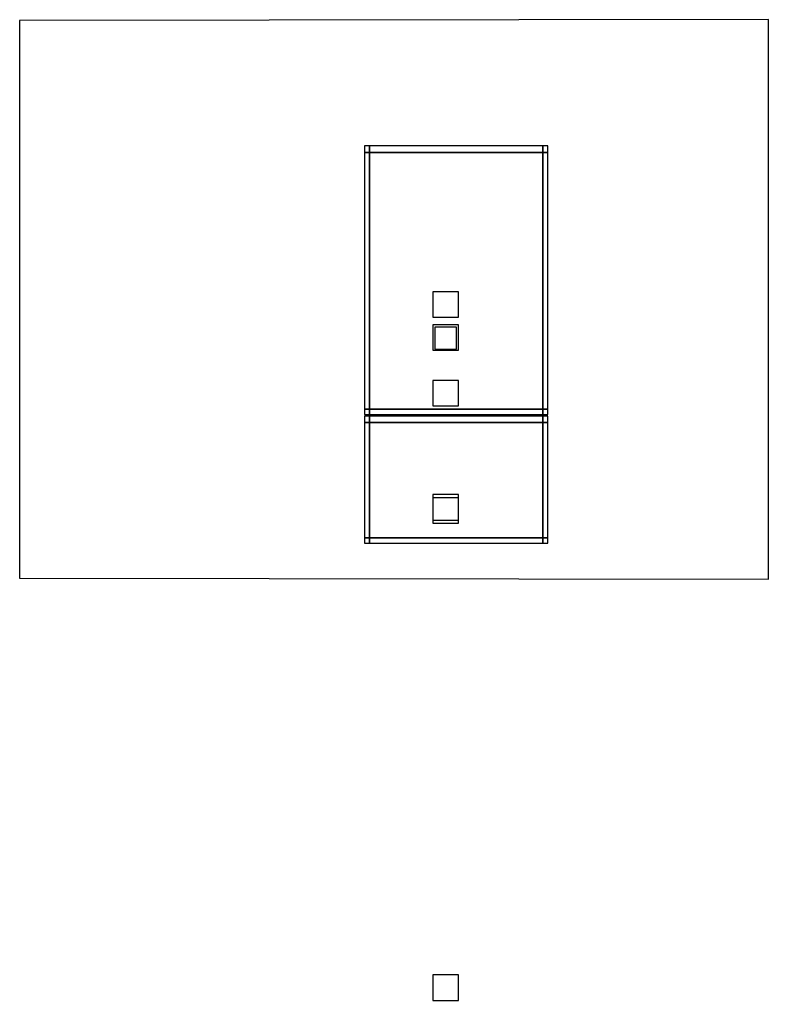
# Model space of a CAD drawing. Extents: x -2.82 to 2.47, y -2.45 to 4.49.
import ezdxf

# ---------------------------------------------------------------- set-up
doc = ezdxf.new("R2010")
doc.units = 0

# ---------------------------------------------------------------- blocks, each defined once
blk = doc.blocks.new('Plane_212')
at = {"layer": 'Meshes'}
mesh = blk.add_polyface(dxfattribs=at)
corners = [(1, 1), (1, -1), (-1, -1), (-1, 1)]
mesh.append_faces([[corners[k] for k in face] for face in [(0, 3, 2, 1)]], dxfattribs={"color": 254})
blk = doc.blocks.new('Plane_210')
at = {"layer": 'Meshes'}
mesh = blk.add_polyface(dxfattribs=at)
corners = [(1, 1), (1, -1), (-1, -1), (-1, 1)]
mesh.append_faces([[corners[k] for k in face] for face in [(0, 3, 2, 1)]], dxfattribs={"color": 254})
blk = doc.blocks.new('Plane_209')
at = {"layer": 'Meshes'}
mesh = blk.add_polyface(dxfattribs=at)
corners = [(1, 1), (1, -1), (-1, -1), (-1, 1)]
mesh.append_faces([[corners[k] for k in face] for face in [(0, 3, 2, 1)]], dxfattribs={"color": 254})
blk = doc.blocks.new('Plane_207')
at = {"layer": 'Meshes'}
mesh = blk.add_polyface(dxfattribs=at)
corners = [(1, 1), (1, -1), (-1, -1), (-1, 1)]
mesh.append_faces([[corners[k] for k in face] for face in [(0, 3, 2, 1)]], dxfattribs={"color": 254})
blk = doc.blocks.new('Plane_205')
at = {"layer": 'Meshes'}
mesh = blk.add_polyface(dxfattribs=at)
corners = [(1, 1), (1, -1), (-1, -1), (-1, 1)]
mesh.append_faces([[corners[k] for k in face] for face in [(0, 3, 2, 1)]], dxfattribs={"color": 254})
blk = doc.blocks.new('Plane_199')
at = {"layer": 'Meshes'}
mesh = blk.add_polyface(dxfattribs=at)
corners = [(2.164432, 2.820762, -0.075761), (2.17185, -2.474854, -0.075886), (-1.786241, -2.474854, -0.010202), (-1.778594, 2.820762, -0.010327)]
mesh.append_faces([[corners[k] for k in face] for face in [(0, 3, 2, 1)]], dxfattribs={"color": 254})
blk = doc.blocks.new('Plane_200')
at = {"layer": 'Meshes'}
mesh = blk.add_polyface(dxfattribs=at)
corners = [(1.968956, 0.669785), (1.968956, -1.330215), (-1, -1.330215), (-1, 0.669785), (1.968956, -1.390254), (-1, -1.390254), (1.968956, 0.729824), (-1, 0.729824), (-1.060039, -1.330215), (-1.060039, 0.669785), (-1.060039, -1.390254), (-1.060039, 0.729824), (2.044005, 0.669785), (2.044005, -1.330215), (2.044005, -1.390254), (2.044005, 0.729824)]
mesh.append_faces([[corners[k] for k in face] for face in [(0, 3, 2, 1), (1, 2, 5, 4), (3, 0, 6, 7), (2, 3, 9, 8), (5, 2, 8, 10), (3, 7, 11, 9), (0, 1, 13, 12), (1, 4, 14, 13), (6, 0, 12, 15)]], dxfattribs={"color": 254})
blk = doc.blocks.new('Plane_201')
at = {"layer": 'Meshes'}
mesh = blk.add_polyface(dxfattribs=at)
corners = [(0.332904, 0.669785), (0.332904, -1.330215), (-1, -1.330215), (-1, 0.669785), (0.332904, -1.390254), (-1, -1.390254), (0.332904, 0.729824), (-1, 0.729824), (-1.060039, -1.330215), (-1.060039, 0.669785), (-1.060039, -1.390254), (-1.060039, 0.729824), (0.407953, 0.669785), (0.407953, -1.330215), (0.407953, -1.390254), (0.407953, 0.729824)]
mesh.append_faces([[corners[k] for k in face] for face in [(0, 3, 2, 1), (1, 2, 5, 4), (3, 0, 6, 7), (2, 3, 9, 8), (5, 2, 8, 10), (3, 7, 11, 9), (0, 1, 13, 12), (1, 4, 14, 13), (6, 0, 12, 15)]], dxfattribs={"color": 254})
blk = doc.blocks.new('Plane_202')
at = {"layer": 'Meshes'}
mesh = blk.add_polyface(dxfattribs=at)
corners = [(1, 1), (1, -1), (-1, -1), (-1, 1)]
mesh.append_faces([[corners[k] for k in face] for face in [(0, 3, 2, 1)]], dxfattribs={"color": 254})
blk = doc.blocks.new('Plane_203')
at = {"layer": 'Meshes'}
mesh = blk.add_polyface(dxfattribs=at)
corners = [(1, 1), (1, -1), (-1, -1), (-1, 1)]
mesh.append_faces([[corners[k] for k in face] for face in [(0, 3, 2, 1)]], dxfattribs={"color": 254})

msp = doc.modelspace()

# ---------------------------------------------------------------- block references
at = {"layer": '1', "rotation": 89.998233}
msp.add_blockref('Plane_199', (0, 2.31462, -0.762131), dxfattribs=at)
at = {"layer": '1', "rotation": 90.000003}
for name, p, xscale, yscale, zscale in [('Plane_200', (0.064832, 2.342543, -0.334536), 0.611985, 0.611985, 0.611985), ('Plane_212', (0.19265, 2.472109, -0.960005), 0.09, 0.09, 0.126799), ('Plane_203', (0.19265, 2.238231, -0.065456), 0.09, 0.09, 0.09), ('Plane_209', (0.19265, 2.233197, -0.600972), 0.077554, 0.077554, 0.077554), ('Plane_202', (0.19265, 1.843956, -0.571149), 0.09, 0.09, 0.126799), ('Plane_201', (0.064832, 1.433161, -0.334536), 0.611985, 0.611985, 0.611985), ('Plane_205', (0.19265, 1.037279, -0.994494), 0.09, 0.09, 0.09), ('Plane_207', (0.19265, 1.014619, -0.065456), 0.09, 0.09, 0.09), ('Plane_210', (0.192633, -2.360199, 2.866156), 0.09, 0.09, 0.09)]:
    msp.add_blockref(name, p, dxfattribs=dict(at, xscale=xscale, yscale=yscale, zscale=zscale))

doc.saveas('drawing.dxf')
